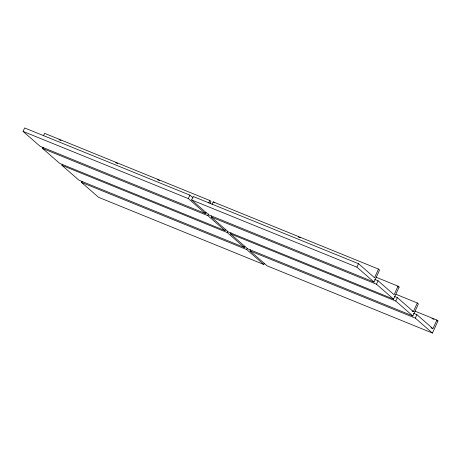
<?xml version="1.0" encoding="UTF-8"?>
<svg xmlns="http://www.w3.org/2000/svg" width="461" height="461" viewBox="0 0 461 461"><rect width="100%" height="100%" fill="white"/><g stroke="black" fill="none" stroke-linecap="round" stroke-linejoin="round"><path stroke-width="0.69" d="M206.027 212.267L205.445 213.541L40.165 146.344L23.05 131.402L24.629 127.956L189.909 195.153L193.119 197.953M43.495 135.805L44.619 133.344L209.899 200.541L210.971 201.474L210.101 203.376M225.585 229.336L225.003 230.604L59.723 163.407L42.608 148.471L43.132 147.324M244.866 246.168L244.284 247.436L79.004 180.239L61.889 165.303L62.414 164.151M264.424 263.231L263.842 264.505L98.562 197.308L81.447 182.366L81.972 181.219M205.445 213.541L188.33 198.599L189.909 195.153M378.487 269.08L379.553 270.013L374.032 282.08L208.752 214.884L191.638 199.947L193.211 196.495L358.491 263.692L374.539 277.701L378.487 269.08L213.207 201.883L212.077 204.344M208.775 203.001L209.899 200.541M225.003 230.604L207.882 215.667L208.672 213.944M376.049 277.205L398.039 286.148L399.111 287.082L393.585 299.149L228.304 231.952L211.19 217.01L211.714 215.863M244.284 247.436L227.169 232.5L227.694 231.347M395.999 294.308L417.326 302.975L418.392 303.908L412.872 315.975L247.592 248.779L230.477 233.842L231.001 232.69M263.842 264.505L246.721 249.562L247.252 248.416M414.888 311.1L436.878 320.043L437.95 320.977L432.424 333.044L267.144 265.847L250.029 250.911L250.554 249.758M374.032 282.08L356.912 267.144L358.491 263.692M393.585 299.149L376.47 284.207L378.049 280.761L374.718 279.406M398.039 286.148L394.097 294.763L378.049 280.761M412.872 315.975L395.751 301.039L397.33 297.593L394.668 296.504M412.048 311.054L413.379 311.596L417.326 302.975M432.424 333.044L415.309 318.107L416.888 314.656L413.557 313.301M436.878 320.043L432.937 328.664L416.888 314.656M59.02 139.695L61.019 140.507M115.671 162.727L117.664 163.54M157.656 179.796L159.656 180.608M298.25 236.96L300.249 237.772M23.05 131.402L188.33 198.599M191.638 199.947L356.912 267.144M397.78 286.54L399.111 287.082M42.608 148.471L207.882 215.667M211.19 217.01L376.47 284.207M61.889 165.303L227.169 232.5M230.477 233.842L395.751 301.039M431.951 318.539L433.951 319.352M436.619 320.435L437.95 320.977M81.447 182.366L246.721 249.562M250.029 250.911L415.309 318.107M430.937 327.846L432.268 328.393M397.33 297.593L413.379 311.596M213.207 201.883L214.279 202.817"/></g></svg>
